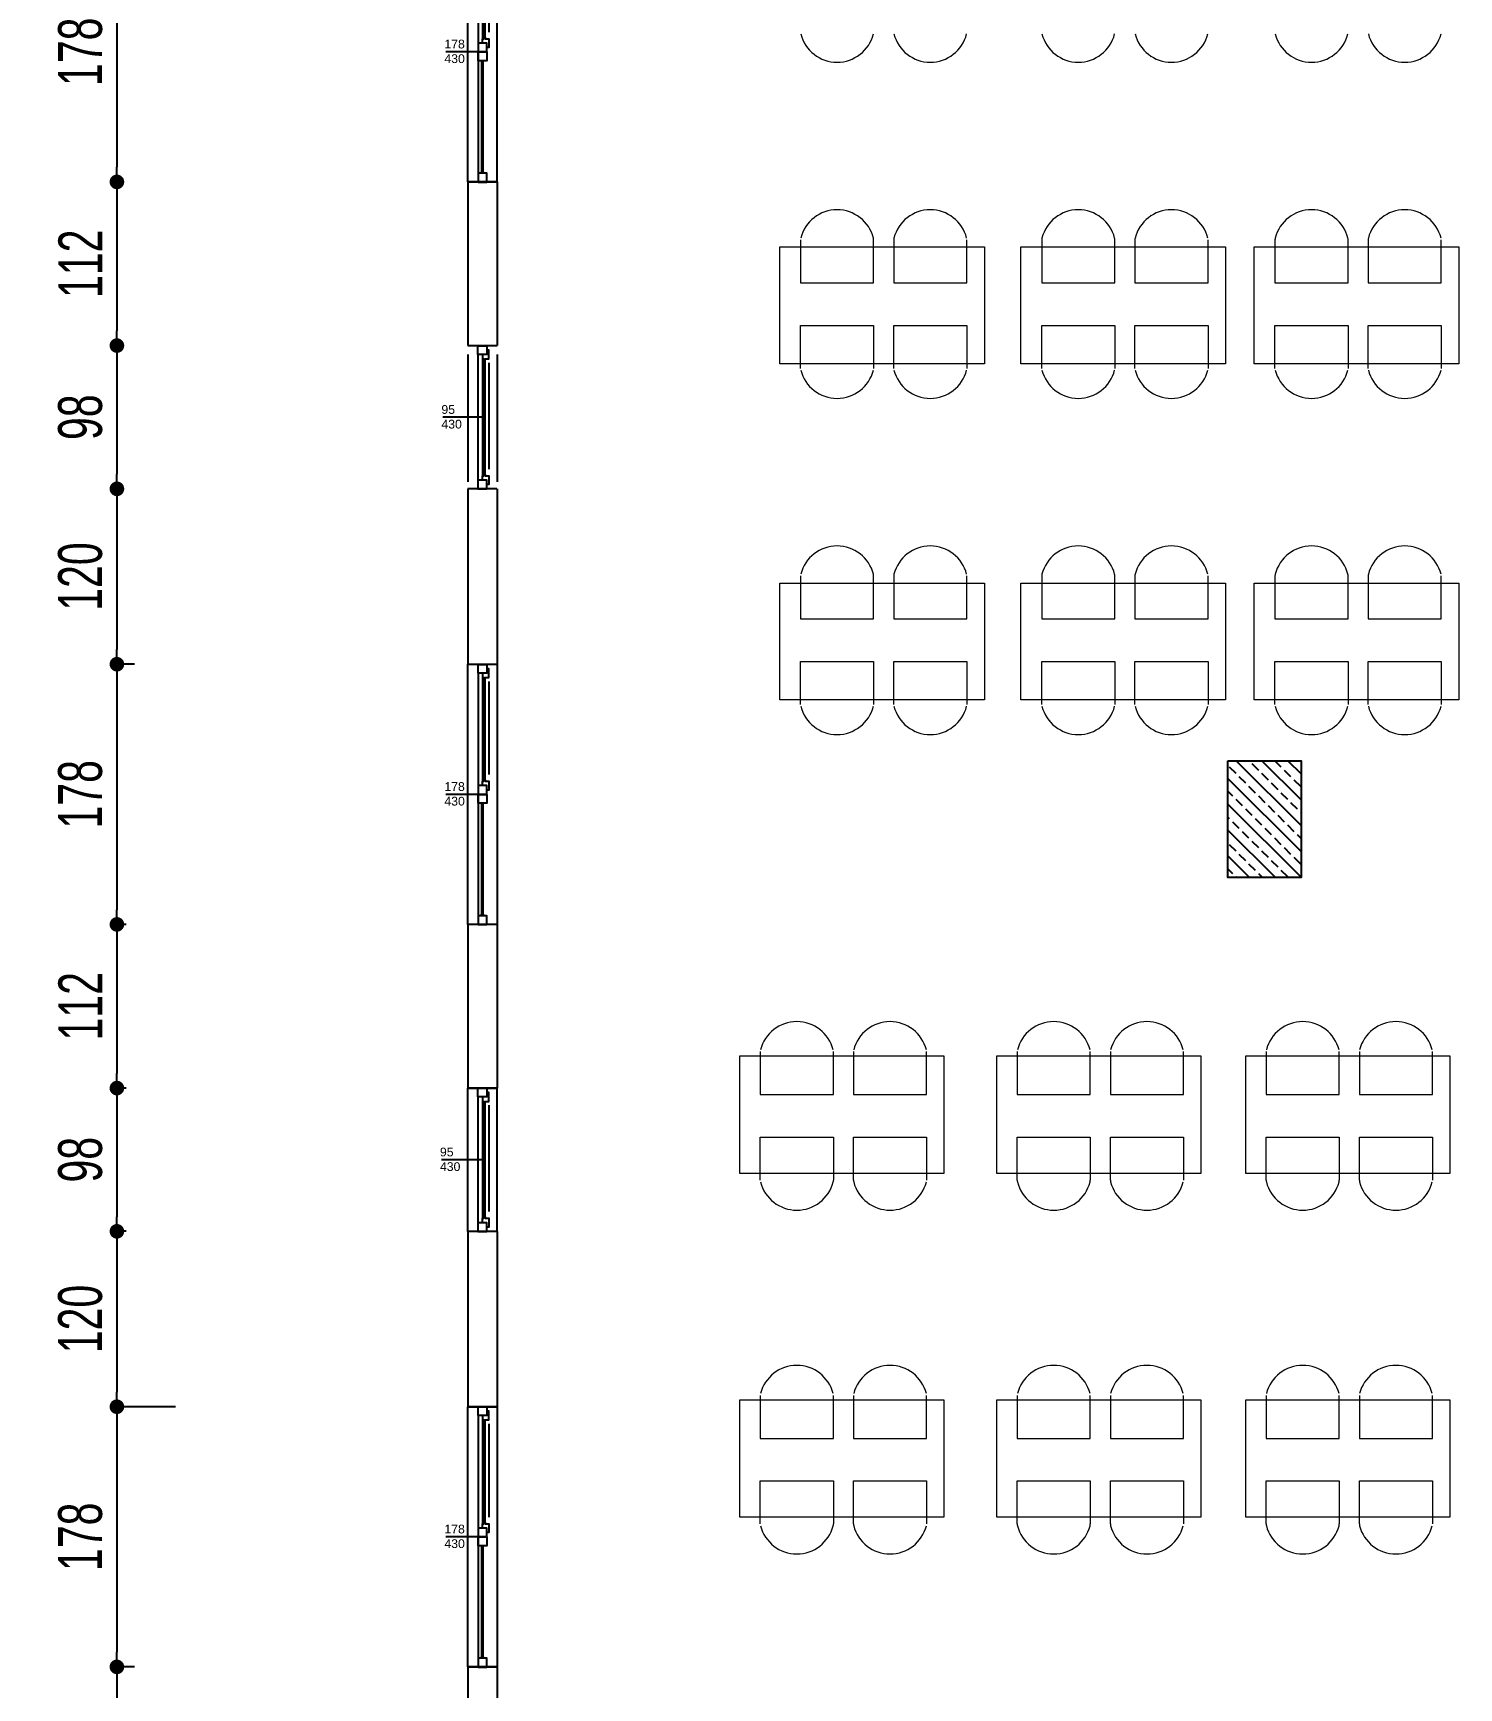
# Model space of a CAD drawing. Header units: millimetres. Extents: x 322668 to 332469, y 13187 to 20117.
# Drawn here: x 323892 to 324868, y 15548 to 16680 of the extents above; entities that cross this region are included whole.
import ezdxf

# ---------------------------------------------------------------- set-up
doc = ezdxf.new("R2010")
doc.units = ezdxf.units.MM
doc.header["$LTSCALE"] = 50
doc.header["$MEASUREMENT"] = 0
doc.header["$PDMODE"] = 3
doc.header["$PDSIZE"] = -0.5
doc.layers.get('0').update_dxf_attribs({"linetype": 'CONTINUOUS'})
doc.layers.get('DEFPOINTS').update_dxf_attribs({"linetype": 'CONTINUOUS'})
for name, color, linetype in [('alüminyum', 30, 'CONTINUOUS'), ('CAM-PL', 142, 'CONTINUOUS'), ('MIM_BA', 3, 'CONTINUOUS'), ('MIM_DOSEME', 7, 'CONTINUOUS'), ('MIM_DUVAR', 4, 'CONTINUOUS'), ('MIM_GOR', 254, 'CONTINUOUS'), ('MIM_OLCU-DIS', 1, 'CONTINUOUS'), ('MIM_TARAMA', 8, 'CONTINUOUS'), ('TEXT1', 1, 'CONTINUOUS')]:
    doc.layers.add(name, color=color, linetype=linetype)
doc.layers.add('MIM_TEFRIS', color=31, linetype='CONTINUOUS', lineweight=5)
doc.styles.add('OLCU', font='TSIMPLEX.SHX', dxfattribs={"width": 0.7})
doc.styles.get("Standard").update_dxf_attribs({"font": 'arial.ttf', "height": 30})
doc.dimstyles.new('200-OLCU-DIŞ', dxfattribs={"dimtxt": 30, "dimasz": 10, "dimexe": 0, "dimexo": 0, "dimgap": 10, "dimtad": 1, "dimdec": 1, "dimdsep": 46, "dimtxsty": 'OLCU', "dimblk1": 'DOT', "dimblk2": 'DOT', "dimsah": 1, "dimcen": 0, "dimclrd": 7, "dimclre": 7, "dimclrt": 4, "dimadec": 0, "dimazin": 0, "dimtfac": 1, "dimtdec": 1, "dimtix": 1, "dimtmove": 2, "dimatfit": 3, "dimldrblk": 'DOT', "dimfxl": 0, "dimtolj": 1, "dimarcsym": 0})

# ---------------------------------------------------------------- blocks, each defined once
blk = doc.blocks.new('yemekhane_ustkat_pen._brc')
at = {"layer": 'alüminyum'}
for p, q in [((335490.1, -2319), (335561.1, -2319)), ((335492.8, -2314.5), (335556.5, -2314.5)), ((335487.1, -2322), (335653.1, -2322))]:
    blk.add_line(p, q, dxfattribs=at)
for points in [[(335481.1, -2316), (335487.1, -2316), (335487.1, -2322), (335481.1, -2322)], [(335481.1, -2316), (335487.1, -2316), (335487.1, -2322), (335481.1, -2322)], [(335570.1, -2316), (335564.1, -2316), (335564.1, -2322), (335570.1, -2322)], [(335570.1, -2316), (335564.1, -2316), (335564.1, -2322), (335570.1, -2322)], [(335570.1, -2316), (335576.1, -2316), (335576.1, -2322), (335570.1, -2322)], [(335570.1, -2316), (335576.1, -2316), (335576.1, -2322), (335570.1, -2322)], [(335576.1, -2318.5), (335576.1, -2319.5), (335577.1, -2319.5), (335577.1, -2318.5)], [(335653.1, -2318.5), (335653.1, -2319.5), (335652.1, -2319.5), (335652.1, -2318.5)], [(335653.1, -2318.5), (335653.1, -2319.5), (335652.1, -2319.5), (335652.1, -2318.5)], [(335659.1, -2316), (335653.1, -2316), (335653.1, -2322), (335659.1, -2322)], [(335659.1, -2316), (335653.1, -2316), (335653.1, -2322), (335659.1, -2322)]]:
    blk.add_lwpolyline(points, close=True, dxfattribs=at)
for points in [[(335487.1, -2316), (335487.1, -2319), (335490.1, -2319), (335490.1, -2318), (335491.1, -2318), (335491.1, -2317), (335490.1, -2317), (335490.1, -2314.5), (335484.1, -2314.5), (335484.1, -2316), (335487.1, -2316)], [(335564.1, -2316), (335564.1, -2319), (335561.1, -2319), (335561.1, -2318), (335560.1, -2318), (335560.1, -2317), (335561.1, -2317), (335561.1, -2314.5), (335567.1, -2314.5), (335567.1, -2316), (335564.1, -2316)]]:
    blk.add_lwpolyline(points, dxfattribs=at)
at = {"layer": 'CAM-PL'}
for points in [[(335560.1, -2318), (335560.1, -2317), (335491.1, -2317), (335491.1, -2318)], [(335652.1, -2319.5), (335652.1, -2318.5), (335577.1, -2318.5), (335577.1, -2319.5)]]:
    blk.add_lwpolyline(points, close=True, dxfattribs=at)
at = {"layer": 'MIM_DUVAR'}
for p, q in [((335481.1, -2309), (335481.1, -2329)), ((335659.1, -2309), (335659.1, -2329, -758.8)), ((335659.1, -2309), (335659.1, -2329, -758.8))]:
    blk.add_line(p, q, dxfattribs=at)
at = {"layer": 'TEXT1'}
blk.add_line((335570.1, -2316), (335570.1, -2344), dxfattribs=at)
at = {"layer": 'TEXT1', "insert": (335561.7, -2345), "char_height": 6, "attachment_point": 1, "rotation": 90}
blk.add_mtext_dynamic_manual_height_columns('178\\P430', width=18.365, gutter_width=300, heights=[20], dxfattribs=at)
blk = doc.blocks.new('yemekhane_ustkat_tekli_pen.')
at = {"layer": 'alüminyum'}
for p, q in [((335490.1, -2319), (335570.1, -2319)), ((335492.8, -2314.5), (335565.5, -2314.5)), ((335487.1, -2322), (335579.1, -2322))]:
    blk.add_line(p, q, dxfattribs=at)
for points in [[(335481.1, -2316), (335487.1, -2316), (335487.1, -2322), (335481.1, -2322)], [(335481.1, -2316), (335487.1, -2316), (335487.1, -2322), (335481.1, -2322)], [(335579.1, -2316), (335573.1, -2316), (335573.1, -2322), (335579.1, -2322)], [(335579.1, -2316), (335573.1, -2316), (335573.1, -2322), (335579.1, -2322)]]:
    blk.add_lwpolyline(points, close=True, dxfattribs=at)
for points in [[(335487.1, -2316), (335487.1, -2319), (335490.1, -2319), (335490.1, -2318), (335491.1, -2318), (335491.1, -2317), (335490.1, -2317), (335490.1, -2314.5), (335484.1, -2314.5), (335484.1, -2316), (335487.1, -2316)], [(335573.1, -2316), (335573.1, -2319), (335570.1, -2319), (335570.1, -2318), (335569.1, -2318), (335569.1, -2317), (335570.1, -2317), (335570.1, -2314.5), (335576.1, -2314.5), (335576.1, -2316), (335573.1, -2316)]]:
    blk.add_lwpolyline(points, dxfattribs=at)
at = {"layer": 'CAM-PL'}
blk.add_lwpolyline([(335569.1, -2318), (335569.1, -2317), (335491.1, -2317), (335491.1, -2318)], close=True, dxfattribs=at)
at = {"layer": 'MIM_DUVAR'}
for p, q in [((335481.1, -2309), (335481.1, -2329)), ((335579.1, -2309), (335579.1, -2329, -758.8)), ((335579.1, -2309), (335579.1, -2329, -758.8))]:
    blk.add_line(p, q, dxfattribs=at)
blk = doc.blocks.new('_DOT')
at = {"color": 0, "linetype": 'ByBlock'}
blk.add_line((-0.5, 0), (-1, 0), dxfattribs=at)
at = {"color": 0, "linetype": 'ByBlock', "const_width": 0.5}
blk.add_lwpolyline([(-0.25, 0, 1), (0.25, 0, 1)], format="xyb", close=True, dxfattribs=at)
blk = doc.blocks.new('*D216')
at = {"layer": 'DEFPOINTS', "color": 0}
for p in [(324189.6, 16756.5, -1517.6), (323949.6, 16578.5), (324189.6, 16578.5, -2276.4)]:
    blk.add_point(p, dxfattribs=at)
at = {"layer": 'MIM_OLCU-DIS', "color": 7, "lineweight": -2}
for p, q in [((323955.9, 16756.5), (323949.6, 16756.5)), ((323949.6, 16746.5), (323949.6, 16588.5)), ((323953.8, 16578.5), (323949.6, 16578.5))]:
    blk.add_line(p, q, dxfattribs=at)
at = {"layer": 'MIM_OLCU-DIS', "color": 7, "lineweight": -2, "xscale": 10, "yscale": 10, "zscale": 10}
for p, rotation in [((323949.6, 16756.5), 90), ((323949.6, 16578.5), 270)]:
    blk.add_blockref('_DOT', p, dxfattribs=dict(at, rotation=rotation))
at = {"layer": 'MIM_OLCU-DIS', "color": 4, "insert": (323924.6, 16667.5), "char_height": 30, "attachment_point": 5, "rotation": 90, "style": 'OLCU'}
blk.add_mtext('\\A1;178', dxfattribs=at)
blk = doc.blocks.new('*D217')
at = {"layer": 'DEFPOINTS', "color": 0}
for p in [(324189.6, 16578.5, -2276.4), (323949.6, 16466.5), (324189.6, 16466.5, -2276.8)]:
    blk.add_point(p, dxfattribs=at)
at = {"layer": 'MIM_OLCU-DIS', "color": 7, "lineweight": -2}
for p, q in [((323953.8, 16578.5), (323949.6, 16578.5)), ((323949.6, 16568.5), (323949.6, 16476.5)), ((323953.8, 16466.5), (323949.6, 16466.5))]:
    blk.add_line(p, q, dxfattribs=at)
at = {"layer": 'MIM_OLCU-DIS', "color": 7, "lineweight": -2, "xscale": 10, "yscale": 10, "zscale": 10}
for p, rotation in [((323949.6, 16578.5), 90), ((323949.6, 16466.5), 270)]:
    blk.add_blockref('_DOT', p, dxfattribs=dict(at, rotation=rotation))
at = {"layer": 'MIM_OLCU-DIS', "color": 4, "insert": (323924.6, 16522.5), "char_height": 30, "attachment_point": 5, "rotation": 90, "style": 'OLCU'}
blk.add_mtext('\\A1;112', dxfattribs=at)
blk = doc.blocks.new('*D218')
at = {"layer": 'DEFPOINTS', "color": 0}
for p in [(324189.6, 16466.5, -2276.8), (323949.6, 16368.5), (324189.6, 16368.5, -2276.8)]:
    blk.add_point(p, dxfattribs=at)
at = {"layer": 'MIM_OLCU-DIS', "color": 7, "lineweight": -2}
for p, q in [((323953.8, 16466.5), (323949.6, 16466.5)), ((323949.6, 16456.5), (323949.6, 16378.5)), ((323953.8, 16368.5), (323949.6, 16368.5))]:
    blk.add_line(p, q, dxfattribs=at)
at = {"layer": 'MIM_OLCU-DIS', "color": 7, "lineweight": -2, "xscale": 10, "yscale": 10, "zscale": 10}
for p, rotation in [((323949.6, 16466.5), 90), ((323949.6, 16368.5), 270)]:
    blk.add_blockref('_DOT', p, dxfattribs=dict(at, rotation=rotation))
at = {"layer": 'MIM_OLCU-DIS', "color": 4, "insert": (323924.6, 16417.5), "char_height": 30, "attachment_point": 5, "rotation": 90, "style": 'OLCU'}
blk.add_mtext('\\A1;98', dxfattribs=at)
blk = doc.blocks.new('*D219')
at = {"layer": 'DEFPOINTS', "color": 0}
for p in [(324189.6, 16368.5, -2276.8), (323949.6, 16248.5), (324189.6, 16248.5, -758.4)]:
    blk.add_point(p, dxfattribs=at)
at = {"layer": 'MIM_OLCU-DIS', "color": 7, "lineweight": -2}
for p, q in [((323953.8, 16368.5), (323949.6, 16368.5)), ((323949.6, 16358.5), (323949.6, 16258.5)), ((323961.7, 16248.5), (323949.6, 16248.5))]:
    blk.add_line(p, q, dxfattribs=at)
at = {"layer": 'MIM_OLCU-DIS', "color": 7, "lineweight": -2, "xscale": 10, "yscale": 10, "zscale": 10}
for p, rotation in [((323949.6, 16368.5), 90), ((323949.6, 16248.5), 270)]:
    blk.add_blockref('_DOT', p, dxfattribs=dict(at, rotation=rotation))
at = {"layer": 'MIM_OLCU-DIS', "color": 4, "insert": (323924.6, 16308.5), "char_height": 30, "attachment_point": 5, "rotation": 90, "style": 'OLCU'}
blk.add_mtext('\\A1;120', dxfattribs=at)
blk = doc.blocks.new('*D220')
at = {"layer": 'DEFPOINTS', "color": 0}
for p in [(324189.6, 16248.5, -758.4), (323949.6, 16070.5), (324189.6, 16070.5, -1517.2)]:
    blk.add_point(p, dxfattribs=at)
at = {"layer": 'MIM_OLCU-DIS', "color": 7, "lineweight": -2}
for p, q in [((323961.7, 16248.5), (323949.6, 16248.5)), ((323949.6, 16238.5), (323949.6, 16080.5)), ((323955.9, 16070.5), (323949.6, 16070.5))]:
    blk.add_line(p, q, dxfattribs=at)
at = {"layer": 'MIM_OLCU-DIS', "color": 7, "lineweight": -2, "xscale": 10, "yscale": 10, "zscale": 10}
for p, rotation in [((323949.6, 16248.5), 90), ((323949.6, 16070.5), 270)]:
    blk.add_blockref('_DOT', p, dxfattribs=dict(at, rotation=rotation))
at = {"layer": 'MIM_OLCU-DIS', "color": 4, "insert": (323924.6, 16159.5), "char_height": 30, "attachment_point": 5, "rotation": 90, "style": 'OLCU'}
blk.add_mtext('\\A1;178', dxfattribs=at)
blk = doc.blocks.new('*D221')
at = {"layer": 'DEFPOINTS', "color": 0}
for p in [(324189.6, 16070.5, -1517.2), (323949.6, 15958.5), (324189.6, 15958.5, -1517.6)]:
    blk.add_point(p, dxfattribs=at)
at = {"layer": 'MIM_OLCU-DIS', "color": 7, "lineweight": -2}
for p, q in [((323955.9, 16070.5), (323949.6, 16070.5)), ((323949.6, 16060.5), (323949.6, 15968.5)), ((323955.9, 15958.5), (323949.6, 15958.5))]:
    blk.add_line(p, q, dxfattribs=at)
at = {"layer": 'MIM_OLCU-DIS', "color": 7, "lineweight": -2, "xscale": 10, "yscale": 10, "zscale": 10}
for p, rotation in [((323949.6, 16070.5), 90), ((323949.6, 15958.5), 270)]:
    blk.add_blockref('_DOT', p, dxfattribs=dict(at, rotation=rotation))
at = {"layer": 'MIM_OLCU-DIS', "color": 4, "insert": (323924.6, 16014.5), "char_height": 30, "attachment_point": 5, "rotation": 90, "style": 'OLCU'}
blk.add_mtext('\\A1;112', dxfattribs=at)
blk = doc.blocks.new('*D222')
at = {"layer": 'DEFPOINTS', "color": 0}
for p in [(324189.6, 15958.5, -1517.6), (323949.6, 15860.5), (324189.6, 15860.5, -1517.6)]:
    blk.add_point(p, dxfattribs=at)
at = {"layer": 'MIM_OLCU-DIS', "color": 7, "lineweight": -2}
for p, q in [((323955.9, 15958.5), (323949.6, 15958.5)), ((323949.6, 15948.5), (323949.6, 15870.5)), ((323955.9, 15860.5), (323949.6, 15860.5))]:
    blk.add_line(p, q, dxfattribs=at)
at = {"layer": 'MIM_OLCU-DIS', "color": 7, "lineweight": -2, "xscale": 10, "yscale": 10, "zscale": 10}
for p, rotation in [((323949.6, 15958.5), 90), ((323949.6, 15860.5), 270)]:
    blk.add_blockref('_DOT', p, dxfattribs=dict(at, rotation=rotation))
at = {"layer": 'MIM_OLCU-DIS', "color": 4, "insert": (323924.6, 15909.5), "char_height": 30, "attachment_point": 5, "rotation": 90, "style": 'OLCU'}
blk.add_mtext('\\A1;98', dxfattribs=at)
blk = doc.blocks.new('*D223')
at = {"layer": 'DEFPOINTS', "color": 0}
for p in [(324189.6, 15860.5, -1517.6), (323949.6, 15740.5), (324189.6, 15740.5, 0.8)]:
    blk.add_point(p, dxfattribs=at)
at = {"layer": 'MIM_OLCU-DIS', "color": 7, "lineweight": -2}
for p, q in [((323955.9, 15860.5), (323949.6, 15860.5)), ((323949.6, 15850.5), (323949.6, 15750.5)), ((323989.6, 15740.5), (323949.6, 15740.5))]:
    blk.add_line(p, q, dxfattribs=at)
at = {"layer": 'MIM_OLCU-DIS', "color": 7, "lineweight": -2, "xscale": 10, "yscale": 10, "zscale": 10}
for p, rotation in [((323949.6, 15860.5), 90), ((323949.6, 15740.5), 270)]:
    blk.add_blockref('_DOT', p, dxfattribs=dict(at, rotation=rotation))
at = {"layer": 'MIM_OLCU-DIS', "color": 4, "insert": (323924.6, 15800.5), "char_height": 30, "attachment_point": 5, "rotation": 90, "style": 'OLCU'}
blk.add_mtext('\\A1;120', dxfattribs=at)
blk = doc.blocks.new('*D224')
at = {"layer": 'DEFPOINTS', "color": 0}
for p in [(324189.6, 15740.5, 0.8), (323949.6, 15562.5), (324189.6, 15562.5, -758)]:
    blk.add_point(p, dxfattribs=at)
at = {"layer": 'MIM_OLCU-DIS', "color": 7, "lineweight": -2}
for p, q in [((323989.6, 15740.5), (323949.6, 15740.5)), ((323949.6, 15730.5), (323949.6, 15572.5)), ((323961.7, 15562.5), (323949.6, 15562.5))]:
    blk.add_line(p, q, dxfattribs=at)
at = {"layer": 'MIM_OLCU-DIS', "color": 7, "lineweight": -2, "xscale": 10, "yscale": 10, "zscale": 10}
for p, rotation in [((323949.6, 15740.5), 90), ((323949.6, 15562.5), 270)]:
    blk.add_blockref('_DOT', p, dxfattribs=dict(at, rotation=rotation))
at = {"layer": 'MIM_OLCU-DIS', "color": 4, "insert": (323924.6, 15651.5), "char_height": 30, "attachment_point": 5, "rotation": 90, "style": 'OLCU'}
blk.add_mtext('\\A1;178', dxfattribs=at)
blk = doc.blocks.new('*D225')
at = {"layer": 'DEFPOINTS', "color": 0}
for p in [(324189.6, 15562.5, -758), (323949.6, 15450.5), (324189.6, 15450.5, 0.3)]:
    blk.add_point(p, dxfattribs=at)
at = {"layer": 'MIM_OLCU-DIS', "color": 7, "lineweight": -2}
for p, q in [((323961.7, 15562.5), (323949.6, 15562.5)), ((323949.6, 15552.5), (323949.6, 15460.5)), ((323989.6, 15450.5), (323949.6, 15450.5))]:
    blk.add_line(p, q, dxfattribs=at)
at = {"layer": 'MIM_OLCU-DIS', "color": 7, "lineweight": -2, "xscale": 10, "yscale": 10, "zscale": 10}
for p, rotation in [((323949.6, 15562.5), 90), ((323949.6, 15450.5), 270)]:
    blk.add_blockref('_DOT', p, dxfattribs=dict(at, rotation=rotation))
at = {"layer": 'MIM_OLCU-DIS', "color": 4, "insert": (323924.6, 15506.5), "char_height": 30, "attachment_point": 5, "rotation": 90, "style": 'OLCU'}
blk.add_mtext('\\A1;112', dxfattribs=at)
blk = doc.blocks.new('*D235')
at = {"layer": 'DEFPOINTS', "color": 0}
for p in [(324264.6, 18408, -1682.5), (323799.6, 14893), (324264.6, 14893)]:
    blk.add_point(p, dxfattribs=at)
at = {"layer": 'MIM_OLCU-DIS', "color": 7, "lineweight": -2}
for p, q in [((323810.3, 18408), (323799.6, 18408)), ((323799.6, 18398), (323799.6, 14903)), ((323839.6, 14893), (323799.6, 14893))]:
    blk.add_line(p, q, dxfattribs=at)
at = {"layer": 'MIM_OLCU-DIS', "color": 7, "lineweight": -2, "xscale": 10, "yscale": 10, "zscale": 10}
for p, rotation in [((323799.6, 18408), 90), ((323799.6, 14893), 270)]:
    blk.add_blockref('_DOT', p, dxfattribs=dict(at, rotation=rotation))
at = {"layer": 'MIM_OLCU-DIS', "color": 4, "insert": (323774.6, 16650.5), "char_height": 30, "attachment_point": 5, "rotation": 90, "style": 'OLCU'}
blk.add_mtext('\\A1;3515', dxfattribs=at)

msp = doc.modelspace()

# ---------------------------------------------------------------- hatches: boundary and pattern name
at = {"layer": 'MIM_TARAMA'}
h = msp.add_hatch(dxfattribs=at)
h.set_pattern_fill('ANSI33', color=256, scale=50, angle=-90)
h.set_pattern_definition([(315, (319292.332, 412600.025), (8.83883476, 8.83883476), []), (315, (319292.332, 412591.186), (8.83883476, 8.83883476), [6.25, -3.125])])
h.paths.add_polyline_path([(324759.62, 16102.5), (324759.62, 16182.5), (324734.62, 16182.5), (324734.62, 16102.5)])
h.paths.add_polyline_path([(324734.62, 16102.5), (324734.62, 16182.5), (324709.62, 16182.5), (324709.62, 16102.5)])

# ---------------------------------------------------------------- linework, layer by layer
at = {"layer": 'MIM_BA'}
msp.add_lwpolyline([(324709.62, 16182.5), (324759.62, 16182.5), (324759.62, 16102.5), (324709.62, 16102.5)], close=True, dxfattribs=at)
at = {"layer": 'MIM_DOSEME'}
for points, elevation in [([(324189.62, 16756.47), (324209.6, 16756.47), (324209.6, 16578.47), (324189.62, 16578.47)], 760.06), ([(324189.61, 15958.47), (324209.59, 15958.47), (324209.59, 15860.47), (324189.61, 15860.47)], 1518.81), ([(324189.62, 15740.47), (324209.62, 15740.47), (324209.62, 15562.47), (324189.62, 15562.47)], 0.8)]:
    msp.add_lwpolyline(points, close=True, dxfattribs=dict(at, elevation=elevation))
msp.add_lwpolyline([(324189.62, 16248.47), (324209.62, 16248.47), (324209.62, 16070.47), (324189.62, 16070.47)], close=True, dxfattribs=at)
at = {"layer": 'MIM_DUVAR', "color": 22}
for p, q in [((324189.62, 16578.47), (324189.62, 16466.47)), ((324209.62, 16578.47), (324209.62, 16466.47)), ((324189.62, 16368.47), (324189.62, 16248.47)), ((324209.62, 16368.47), (324209.62, 16248.47)), ((324189.62, 16070.47), (324189.62, 15958.47)), ((324209.62, 16070.47), (324209.62, 15958.47)), ((324189.62, 15860.47), (324189.62, 15740.47)), ((324209.62, 15860.47), (324209.62, 15740.47)), ((324189.62, 15562.47), (324189.62, 15450.47)), ((324209.62, 15562.47), (324209.62, 15450.47))]:
    msp.add_line(p, q, dxfattribs=at)
at = {"layer": 'MIM_DUVAR'}
for p, q in [((324189.62, 16466.47, -2276.84), (324209.62, 16466.47, -2276.84)), ((324189.63, 16248.47, -1517.19), (324209.63, 16248.47, -1517.19)), ((324189.63, 16248.47, -1517.19), (324209.63, 16248.47, -1517.19)), ((324189.62, 15958.47, -1517.64), (324209.62, 15958.47, -1517.64)), ((324189.63, 15740.47, -757.98), (324209.63, 15740.47, -757.98)), ((324189.63, 15740.47, -757.98), (324209.63, 15740.47, -757.98))]:
    msp.add_line(p, q, dxfattribs=at)
at = {"layer": 'MIM_GOR'}
for p, q in [((324189.72, 16460.44, 2277.67), (324189.72, 16373.32, 2277.67)), ((324209.72, 16460.44, 2277.67), (324209.72, 16373.32, 2277.67))]:
    msp.add_line(p, q, dxfattribs=at)
at = {"layer": 'MIM_TEFRIS'}
for points in [[(324543.06, 16534.07), (324543.06, 16454.07), (324403.06, 16454.07), (324403.06, 16534.07)], [(324708.06, 16534.07), (324708.06, 16454.07), (324568.06, 16454.07), (324568.06, 16534.07)], [(324867.62, 16534.07), (324867.62, 16454.07), (324727.62, 16454.07), (324727.62, 16534.07)], [(324543.06, 16304.07), (324543.06, 16224.07), (324403.06, 16224.07), (324403.06, 16304.07)], [(324708.06, 16304.07), (324708.06, 16224.07), (324568.06, 16224.07), (324568.06, 16304.07)], [(324867.62, 16304.07), (324867.62, 16224.07), (324727.62, 16224.07), (324727.62, 16304.07)], [(324515.53, 15900.31), (324515.53, 15980.31), (324375.53, 15980.31), (324375.53, 15900.31)], [(324691.28, 15900.31), (324691.28, 15980.31), (324551.28, 15980.31), (324551.28, 15900.31)], [(324861.58, 15900.31), (324861.58, 15980.31), (324721.58, 15980.31), (324721.58, 15900.31)], [(324515.53, 15665.09), (324515.53, 15745.09), (324375.53, 15745.09), (324375.53, 15665.09)], [(324691.28, 15665.09), (324691.28, 15745.09), (324551.28, 15745.09), (324551.28, 15665.09)], [(324861.58, 15665.09), (324861.58, 15745.09), (324721.58, 15745.09), (324721.58, 15665.09)]]:
    msp.add_lwpolyline(points, close=True, dxfattribs=at)
for points in [[(324417.26, 16538.88), (324417.26, 16509.47), (324467.26, 16509.47), (324467.26, 16538.88)], [(324481, 16538.88), (324481, 16509.47), (324531, 16509.47), (324531, 16538.88)], [(324582.26, 16538.88), (324582.26, 16509.47), (324632.26, 16509.47), (324632.26, 16538.88)], [(324646, 16538.88), (324646, 16509.47), (324696, 16509.47), (324696, 16538.88)], [(324741.81, 16538.88), (324741.81, 16509.47), (324791.81, 16509.47), (324791.81, 16538.88)], [(324805.55, 16538.88), (324805.55, 16509.47), (324855.55, 16509.47), (324855.55, 16538.88)], [(324417.26, 16450.93), (324417.26, 16480.33), (324467.26, 16480.33), (324467.26, 16450.93)], [(324481, 16450.93), (324481, 16480.33), (324531, 16480.33), (324531, 16450.93)], [(324582.26, 16450.93), (324582.26, 16480.33), (324632.26, 16480.33), (324632.26, 16450.93)], [(324646, 16450.93), (324646, 16480.33), (324696, 16480.33), (324696, 16450.93)], [(324741.81, 16450.93), (324741.81, 16480.33), (324791.81, 16480.33), (324791.81, 16450.93)], [(324805.55, 16450.93), (324805.55, 16480.33), (324855.55, 16480.33), (324855.55, 16450.93)], [(324417.26, 16308.88), (324417.26, 16279.47), (324467.26, 16279.47), (324467.26, 16308.88)], [(324481, 16308.88), (324481, 16279.47), (324531, 16279.47), (324531, 16308.88)], [(324582.26, 16308.88), (324582.26, 16279.47), (324632.26, 16279.47), (324632.26, 16308.88)], [(324646, 16308.88), (324646, 16279.47), (324696, 16279.47), (324696, 16308.88)], [(324741.81, 16308.88), (324741.81, 16279.47), (324791.81, 16279.47), (324791.81, 16308.88)], [(324805.55, 16308.88), (324805.55, 16279.47), (324855.55, 16279.47), (324855.55, 16308.88)], [(324417.26, 16220.93), (324417.26, 16250.33), (324467.26, 16250.33), (324467.26, 16220.93)], [(324481, 16220.93), (324481, 16250.33), (324531, 16250.33), (324531, 16220.93)], [(324582.26, 16220.93), (324582.26, 16250.33), (324632.26, 16250.33), (324632.26, 16220.93)], [(324646, 16220.93), (324646, 16250.33), (324696, 16250.33), (324696, 16220.93)], [(324741.81, 16220.93), (324741.81, 16250.33), (324791.81, 16250.33), (324791.81, 16220.93)], [(324805.55, 16220.93), (324805.55, 16250.33), (324855.55, 16250.33), (324855.55, 16220.93)], [(324389.73, 15983.45), (324389.73, 15954.05), (324439.73, 15954.05), (324439.73, 15983.45)], [(324453.47, 15983.45), (324453.47, 15954.05), (324503.47, 15954.05), (324503.47, 15983.45)], [(324565.47, 15983.45), (324565.47, 15954.05), (324615.47, 15954.05), (324615.47, 15983.45)], [(324629.21, 15983.45), (324629.21, 15954.05), (324679.21, 15954.05), (324679.21, 15983.45)], [(324735.77, 15983.45), (324735.77, 15954.05), (324785.77, 15954.05), (324785.77, 15983.45)], [(324799.51, 15983.45), (324799.51, 15954.05), (324849.51, 15954.05), (324849.51, 15983.45)], [(324389.73, 15895.5), (324389.73, 15924.91), (324439.73, 15924.91), (324439.73, 15895.5)], [(324453.47, 15895.5), (324453.47, 15924.91), (324503.47, 15924.91), (324503.47, 15895.5)], [(324565.47, 15895.5), (324565.47, 15924.91), (324615.47, 15924.91), (324615.47, 15895.5)], [(324629.21, 15895.5), (324629.21, 15924.91), (324679.21, 15924.91), (324679.21, 15895.5)], [(324735.77, 15895.5), (324735.77, 15924.91), (324785.77, 15924.91), (324785.77, 15895.5)], [(324799.51, 15895.5), (324799.51, 15924.91), (324849.51, 15924.91), (324849.51, 15895.5)], [(324389.73, 15748.24), (324389.73, 15718.83), (324439.73, 15718.83), (324439.73, 15748.24)], [(324453.47, 15748.24), (324453.47, 15718.83), (324503.47, 15718.83), (324503.47, 15748.24)], [(324565.47, 15748.24), (324565.47, 15718.83), (324615.47, 15718.83), (324615.47, 15748.24)], [(324629.21, 15748.24), (324629.21, 15718.83), (324679.21, 15718.83), (324679.21, 15748.24)], [(324735.77, 15748.24), (324735.77, 15718.83), (324785.77, 15718.83), (324785.77, 15748.24)], [(324799.51, 15748.24), (324799.51, 15718.83), (324849.51, 15718.83), (324849.51, 15748.24)], [(324389.73, 15660.29), (324389.73, 15689.69), (324439.73, 15689.69), (324439.73, 15660.29)], [(324453.47, 15660.29), (324453.47, 15689.69), (324503.47, 15689.69), (324503.47, 15660.29)], [(324565.47, 15660.29), (324565.47, 15689.69), (324615.47, 15689.69), (324615.47, 15660.29)], [(324629.21, 15660.29), (324629.21, 15689.69), (324679.21, 15689.69), (324679.21, 15660.29)], [(324735.77, 15660.29), (324735.77, 15689.69), (324785.77, 15689.69), (324785.77, 15660.29)], [(324799.51, 15660.29), (324799.51, 15689.69), (324849.51, 15689.69), (324849.51, 15660.29)]]:
    msp.add_lwpolyline(points, dxfattribs=at)
for centre, radius, start, end in [((324442.26, 16686.03), 25.64, 194.30577, 345.69423), ((324506, 16686.03), 25.64, 194.30577, 345.69423), ((324607.26, 16686.03), 25.64, 194.30577, 345.69423), ((324671, 16686.03), 25.64, 194.30577, 345.69423), ((324766.81, 16686.03), 25.64, 194.30577, 345.69423), ((324830.55, 16686.03), 25.64, 194.30577, 345.69423), ((324442.26, 16533.78), 25.64, 14.30577, 165.69423), ((324506, 16533.78), 25.64, 14.30577, 165.69423), ((324607.26, 16533.78), 25.64, 14.30577, 165.69423), ((324671, 16533.78), 25.64, 14.30577, 165.69423), ((324766.81, 16533.78), 25.64, 14.30577, 165.69423), ((324830.55, 16533.78), 25.64, 14.30577, 165.69423), ((324462.26, 16538.88), 5, 360, 14.30577), ((324486, 16538.88), 5, 165.69423, 180), ((324587.26, 16538.88), 5, 165.69423, 180), ((324627.26, 16538.88), 5, 360, 14.30577), ((324651, 16538.88), 5, 165.69423, 180), ((324746.81, 16538.88), 5, 165.69423, 180), ((324786.81, 16538.88), 5, 360, 14.30577), ((324810.55, 16538.88), 5, 165.69423, 180), ((324442.26, 16456.03), 25.64, 194.30577, 345.69423), ((324506, 16456.03), 25.64, 194.30577, 345.69423), ((324607.26, 16456.03), 25.64, 194.30577, 345.69423), ((324671, 16456.03), 25.64, 194.30577, 345.69423), ((324766.81, 16456.03), 25.64, 194.30577, 345.69423), ((324830.55, 16456.03), 25.64, 194.30577, 345.69423), ((324442.26, 16303.78), 25.64, 14.30577, 165.69423), ((324506, 16303.78), 25.64, 14.30577, 165.69423), ((324607.26, 16303.78), 25.64, 14.30577, 165.69423), ((324671, 16303.78), 25.64, 14.30577, 165.69423), ((324766.81, 16303.78), 25.64, 14.30577, 165.69423), ((324830.55, 16303.78), 25.64, 14.30577, 165.69423), ((324462.26, 16308.88), 5, 360, 14.30577), ((324486, 16308.88), 5, 165.69423, 180), ((324587.26, 16308.88), 5, 165.69423, 180), ((324627.26, 16308.88), 5, 360, 14.30577), ((324651, 16308.88), 5, 165.69423, 180), ((324746.81, 16308.88), 5, 165.69423, 180), ((324786.81, 16308.88), 5, 360, 14.30577), ((324810.55, 16308.88), 5, 165.69423, 180), ((324442.26, 16226.03), 25.64, 194.30577, 345.69423), ((324506, 16226.03), 25.64, 194.30577, 345.69423), ((324607.26, 16226.03), 25.64, 194.30577, 345.69423), ((324671, 16226.03), 25.64, 194.30577, 345.69423), ((324766.81, 16226.03), 25.64, 194.30577, 345.69423), ((324830.55, 16226.03), 25.64, 194.30577, 345.69423), ((324414.73, 15978.35), 25.64, 14.30577, 165.69423), ((324478.47, 15978.35), 25.64, 14.30577, 165.69423), ((324590.47, 15978.35), 25.64, 14.30577, 165.69423), ((324654.21, 15978.35), 25.64, 14.30577, 165.69423), ((324760.77, 15978.35), 25.64, 14.30577, 165.69423), ((324824.51, 15978.35), 25.64, 14.30577, 165.69423), ((324414.73, 15900.6), 25.64, 194.30577, 345.69423), ((324434.73, 15895.5), 5, 345.69423, 0), ((324458.47, 15895.5), 5, 180, 194.30577), ((324478.47, 15900.6), 25.64, 194.30577, 345.69423), ((324570.47, 15895.5), 5, 180, 194.30577), ((324590.47, 15900.6), 25.64, 194.30577, 345.69423), ((324610.47, 15895.5), 5, 345.69423, 0), ((324634.21, 15895.5), 5, 180, 194.30577), ((324654.21, 15900.6), 25.64, 194.30577, 345.69423), ((324740.77, 15895.5), 5, 180, 194.30577), ((324760.77, 15900.6), 25.64, 194.30577, 345.69423), ((324780.77, 15895.5), 5, 345.69423, 0), ((324804.51, 15895.5), 5, 180, 194.30577), ((324824.51, 15900.6), 25.64, 194.30577, 345.69423), ((324414.73, 15743.14), 25.64, 14.30577, 165.69423), ((324478.47, 15743.14), 25.64, 14.30577, 165.69423), ((324590.47, 15743.14), 25.64, 14.30577, 165.69423), ((324654.21, 15743.14), 25.64, 14.30577, 165.69423), ((324760.77, 15743.14), 25.64, 14.30577, 165.69423), ((324824.51, 15743.14), 25.64, 14.30577, 165.69423), ((324414.73, 15665.39), 25.64, 194.30577, 345.69423), ((324434.73, 15660.29), 5, 345.69423, 0), ((324458.47, 15660.29), 5, 180, 194.30577), ((324478.47, 15665.39), 25.64, 194.30577, 345.69423), ((324570.47, 15660.29), 5, 180, 194.30577), ((324590.47, 15665.39), 25.64, 194.30577, 345.69423), ((324610.47, 15660.29), 5, 345.69423, 0), ((324634.21, 15660.29), 5, 180, 194.30577), ((324654.21, 15665.39), 25.64, 194.30577, 345.69423), ((324740.77, 15660.29), 5, 180, 194.30577), ((324760.77, 15665.39), 25.64, 194.30577, 345.69423), ((324780.77, 15660.29), 5, 345.69423, 0), ((324804.51, 15660.29), 5, 180, 194.30577), ((324824.51, 15665.39), 25.64, 194.30577, 345.69423)]:
    msp.add_arc(centre, radius, start, end, dxfattribs=at)
at = {"layer": 'TEXT1'}
for p, q in [((324200.62, 16417.47, -1518.07), (324172.64, 16417.47, -1518.07)), ((324199.62, 15909.47, -758.86), (324171.64, 15909.47, -758.86))]:
    msp.add_line(p, q, dxfattribs=at)

# ---------------------------------------------------------------- block references
at = {"layer": 'MIM_DUVAR', "rotation": 270}
for name, p in [('yemekhane_ustkat_pen._brc', (326518.62, 352237.52, 760.06)), ('yemekhane_ustkat_tekli_pen.', (326518.61, 351947.52, 759.6)), ('yemekhane_ustkat_pen._brc', (326518.62, 351729.52, 1519.26)), ('yemekhane_ustkat_tekli_pen.', (326518.61, 351439.52, 1518.81)), ('yemekhane_ustkat_pen._brc', (326518.62, 351221.52, 2278.46))]:
    msp.add_blockref(name, p, dxfattribs=at)

# ---------------------------------------------------------------- texts
at = {"layer": 'TEXT1', "char_height": 6, "attachment_point": 1}
for insert in [(324171.58, 16425.78, -1518.07), (324170.58, 15917.78, -758.86)]:
    msp.add_mtext_dynamic_manual_height_columns('95\\P430', width=18.3646, gutter_width=300, heights=[19.96], dxfattribs=dict(at, insert=insert))

# ---------------------------------------------------------------- dimensions: what is measured, and where the dimension line sits
at = {"layer": 'MIM_OLCU-DIS'}
for base, p1, p2, picture, middle in [((323799.62, 14893), (324264.62, 18407.96, -1682.5), (324264.62, 14893), '*D235', (323774.62, 16650.48)), ((323949.62, 16578.47), (324189.62, 16756.47, -1517.61), (324189.63, 16578.47, -2276.39), '*D216', (323924.62, 16667.47)), ((323949.62, 16466.47), (324189.63, 16578.47, -2276.39), (324189.62, 16466.47, -2276.84), '*D217', (323924.62, 16522.47)), ((323949.62, 16368.47), (324189.62, 16466.47, -2276.84), (324189.62, 16368.47, -2276.84), '*D218', (323924.62, 16417.47)), ((323949.62, 16248.47), (324189.62, 16368.47, -2276.84), (324189.63, 16248.47, -758.41), '*D219', (323924.62, 16308.47)), ((323949.62, 16070.47), (324189.63, 16248.47, -758.41), (324189.63, 16070.47, -1517.19), '*D220', (323924.62, 16159.47)), ((323949.62, 15958.47), (324189.63, 16070.47, -1517.19), (324189.62, 15958.47, -1517.64), '*D221', (323924.62, 16014.47)), ((323949.62, 15860.47), (324189.62, 15958.47, -1517.64), (324189.62, 15860.47, -1517.64), '*D222', (323924.62, 15909.47)), ((323949.62, 15740.47), (324189.62, 15860.47, -1517.64), (324189.62, 15740.47, 0.8), '*D223', (323924.62, 15800.47)), ((323949.62, 15562.47), (324189.62, 15740.47, 0.8), (324189.63, 15562.47, -757.98), '*D224', (323924.62, 15651.47)), ((323949.62, 15450.47), (324189.63, 15562.47, -757.98), (324189.63, 15450.47, 0.34), '*D225', (323924.62, 15506.47))]:
    dim = msp.add_linear_dim(base=base, p1=p1, p2=p2, angle=270, dimstyle='200-OLCU-DIŞ', dxfattribs=at)
    dim.commit()
    dim.dimension.update_dxf_attribs({"geometry": picture, "text_midpoint": middle})

doc.saveas('drawing.dxf')
